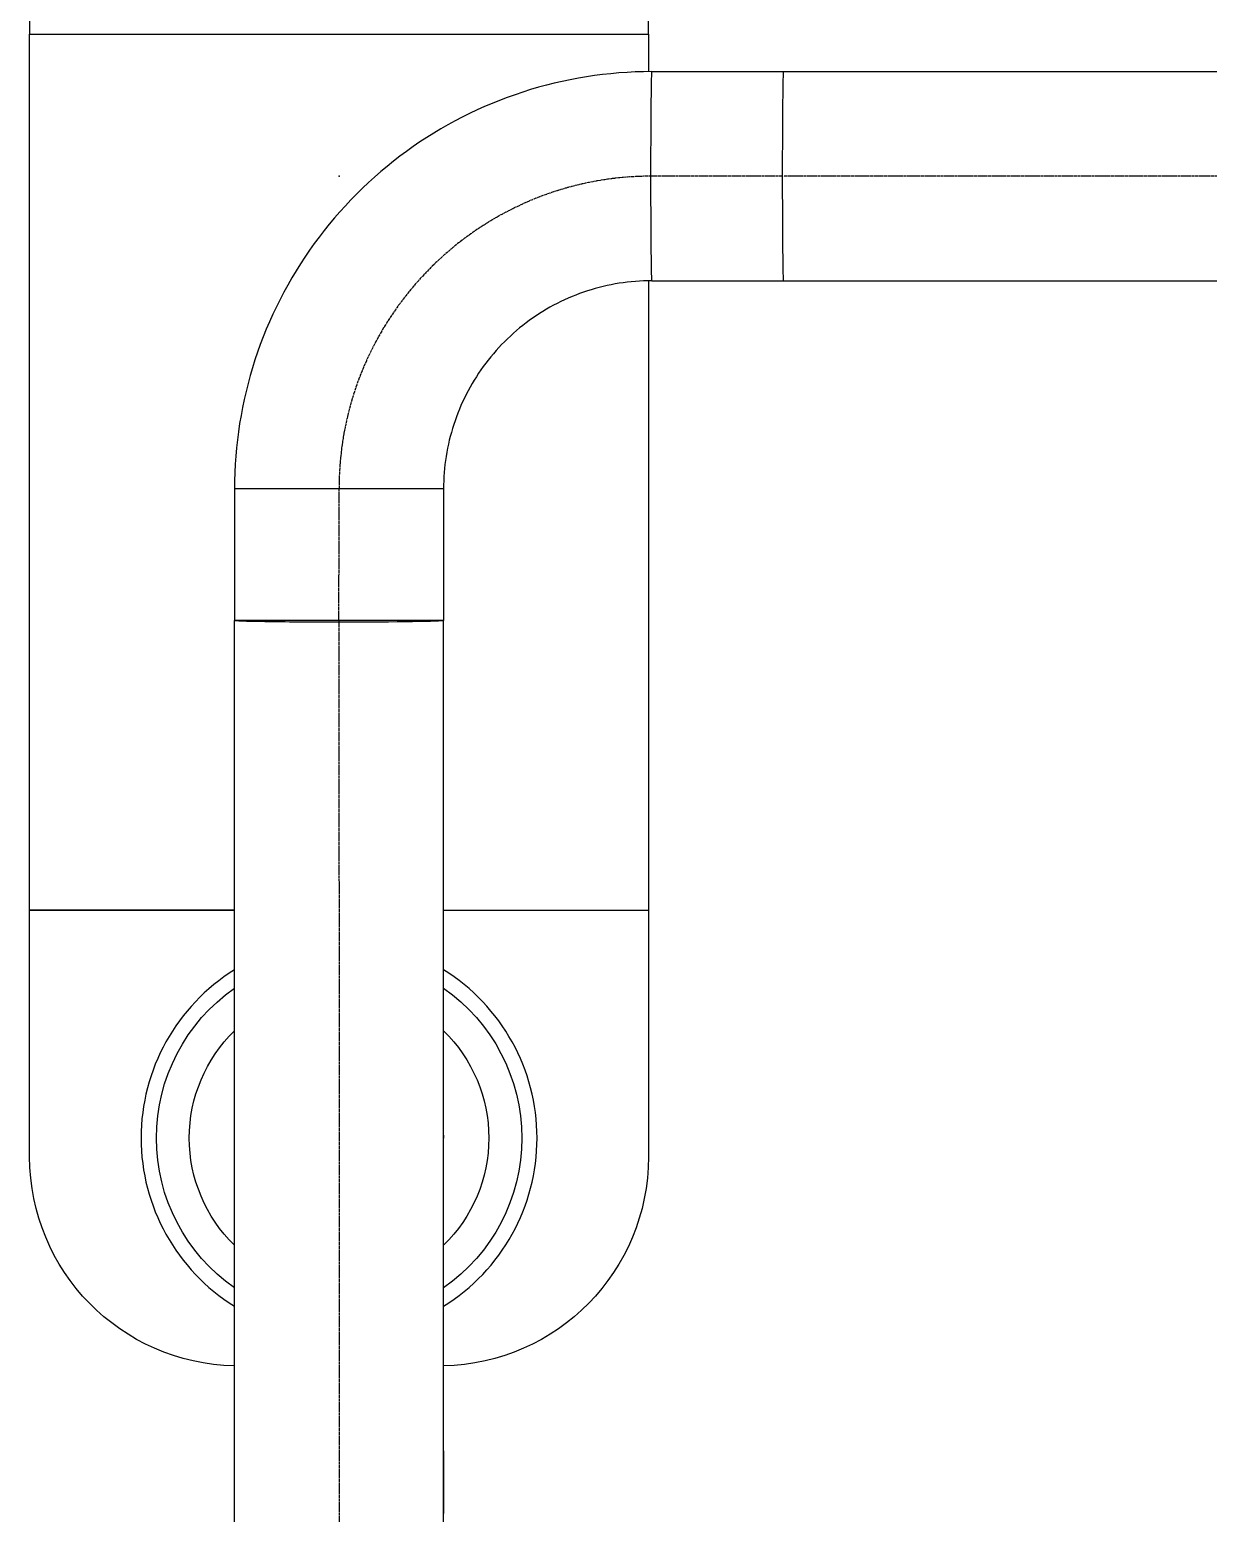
# Model space of a CAD drawing. Header units: millimetres. Extents: x 48717 to 75522, y 76128 to 88842.
# Drawn here: x 56758.5 to 57116.6, y 81417.2 to 81867.9 of the extents above; entities that cross this region are included whole.
import ezdxf

# ---------------------------------------------------------------- set-up
doc = ezdxf.new("R2010")
doc.units = ezdxf.units.MM
doc.linetypes.add('CENTER2', pattern=[1.125, 0.75, -0.125, 0.125, -0.125])
doc.layers.add('Top (Plan) View2-CENTER', color=1, linetype='CENTER2')
doc.layers.add('Top (Plan) View2-DV90-S1B-001a', color=140, linetype='Continuous')

# ---------------------------------------------------------------- blocks, each defined once
blk = doc.blocks.new('*U706')
at = {"layer": 'Top (Plan) View2-DV90-S1B-001a', "color": 0, "linetype": 'ByBlock', "lineweight": -2}
for p, q in [((56758.5, 81945.05), (56758.5, 81866.51)), ((56758.5, 81945.05), (56758.5, 81866.51)), ((56946.5, 81866.51), (56946.5, 81945.05)), ((56946.5, 81866.51), (56946.5, 81945.05)), ((56758.5, 81600.42), (56758.5, 81866.51)), ((56758.5, 81866.51), (56946.5, 81866.51)), ((56758.5, 81866.51), (56946.5, 81866.51)), ((56758.5, 81600.42), (56758.5, 81866.51)), ((56852.5, 81866.51), (56946.5, 81866.51)), ((56946.5, 81866.51), (56946.5, 81855.12)), ((56946.5, 81866.51), (56946.5, 81855.12)), ((56946.5, 81791.61), (56946.5, 81600.42)), ((56946.5, 81791.61), (56946.5, 81600.42)), ((56758.5, 81525.46), (56758.5, 81600.42)), ((56758.5, 81600.42), (56820.74, 81600.42)), ((56758.5, 81600.42), (56820.74, 81600.42)), ((56758.5, 81525.46), (56758.5, 81600.42)), ((56758.5, 81600.42), (56820.74, 81600.42)), ((56820.74, 81600.42), (56758.5, 81600.42)), ((56884.24, 81600.42), (56946.5, 81600.42)), ((56884.24, 81600.42), (56946.5, 81600.42)), ((56884.24, 81600.42), (56946.5, 81600.42)), ((56946.5, 81600.42), (56946.5, 81525.46)), ((56946.5, 81600.42), (56946.5, 81525.46))]:
    blk.add_line(p, q, dxfattribs=at)
for start, end in [(121.8708, 238.1327), (121.8708, 238.1327), (301.8561, 58.1586), (301.8561, 58.1586)]:
    blk.add_arc((56852.5, 81531.2), 60.16, start, end, dxfattribs=at)
at = {"layer": 'Top (Plan) View2-DV90-S1B-001a', "color": 0, "linetype": 'ByBlock', "lineweight": -2, "extrusion": (0, 0, -1)}
for centre, start, end in [((-56821.97, 81525.46), 271.1127, 0), ((-56821.97, 81525.46), 271.1127, 360), ((-56883.03, 81525.46), 180, 268.8959), ((-56883.03, 81525.46), 180, 268.8959)]:
    blk.add_arc(centre, 63.47, start, end, dxfattribs=at)
blk = doc.blocks.new('*U709')
at = {"layer": 'Top (Plan) View2-DV90-S1B-001a', "color": 0, "linetype": 'ByBlock', "lineweight": -2, "extrusion": (0, 0, -1)}
for radius, start, end in [(55.5, 304.9076, 55.0888), (55.5, 124.8785, 235.1052), (45.5, 314.2695, 45.727), (45.5, 134.2289, 225.7491)]:
    blk.add_arc((-56852.5, 81531.2), radius, start, end, dxfattribs=at)
blk = doc.blocks.new('*U714')
at = {"layer": 'Top (Plan) View2-CENTER'}
blk.add_line((56852.48, 81688.37), (56852.5, 81232.34), dxfattribs=at)
at = {"layer": 'Top (Plan) View2-DV90-S1B-001a', "color": 0, "linetype": 'ByBlock', "lineweight": -2}
for p, q in [((56820.75, 81232.34), (56820.73, 81688.37)), ((56884.25, 81232.34), (56884.23, 81688.37))]:
    blk.add_line(p, q, dxfattribs=at)
at = {"layer": 'Top (Plan) View2-DV90-S1B-001a', "color": 0, "linetype": 'ByBlock', "lineweight": -2, "extrusion": (0, 0, -1)}
for start_param, end_param in [(1.570796, 3.151591), (0.01, 1.570796)]:
    blk.add_ellipse((56852.48, 81688.37), major_axis=(31.75, 0), ratio=0.015092, start_param=start_param, end_param=end_param, dxfattribs=at)
at = {"layer": 'Top (Plan) View2-DV90-S1B-001a', "color": 0, "linetype": 'ByBlock', "lineweight": -2}
for start_param, end_param in [(0, 1.570796), (1.570796, 3.141593)]:
    blk.add_ellipse((56852.5, 81232.34), major_axis=(-31.75, 0), ratio=0.015092, start_param=start_param, end_param=end_param, dxfattribs=at)
blk = doc.blocks.new('*U715')
at = {"layer": 'Top (Plan) View2-CENTER'}
for p, q in [((56987.18, 81823.37), (56947.48, 81823.37)), ((56852.48, 81688.37), (56852.49, 81728.38))]:
    blk.add_line(p, q, dxfattribs=at)
blk.add_ellipse((56947.48, 81728.37), major_axis=(0, 95), ratio=0.99995, start_param=0, end_param=1.570676, dxfattribs=at)
blk.add_point((56852.5, 81823.37), dxfattribs=at)
at = {"layer": 'Top (Plan) View2-DV90-S1B-001a', "color": 0, "linetype": 'ByBlock', "lineweight": -2}
for p, q in [((56947.48, 81855.12), (56987.49, 81855.12)), ((56947.48, 81791.62), (56987.49, 81791.62)), ((56820.74, 81728.39), (56820.73, 81688.37)), ((56884.24, 81728.38), (56820.74, 81728.39)), ((56884.24, 81728.38), (56884.23, 81688.37)), ((56884.24, 81728.38), (56884.24, 81728.38)), ((56852.17, 81688.37), (56820.73, 81688.37)), ((56884.23, 81688.37), (56852.17, 81688.37))]:
    blk.add_line(p, q, dxfattribs=at)
for centre, start_param, end_param in [((56947.48, 81823.37), 0, 3.141593), ((56987.49, 81823.37), 0, 1.570796), ((56987.49, 81823.37), 1.570796, 3.141593)]:
    blk.add_ellipse(centre, major_axis=(0, 31.75), ratio=0.01, start_param=start_param, end_param=end_param, dxfattribs=at)
for points in [[(56947.48, 81855.12), (56934.21, 81855.12), (56920.94, 81853.02), (56895.7, 81844.82), (56883.73, 81838.72), (56862.25, 81823.12), (56852.75, 81813.62), (56837.15, 81792.14), (56831.05, 81780.17), (56822.84, 81754.93), (56820.74, 81741.66), (56820.74, 81728.39)], [(56947.48, 81791.62), (56940.86, 81791.62), (56934.24, 81790.57), (56921.64, 81786.48), (56915.67, 81783.44), (56904.95, 81775.65), (56900.21, 81770.91), (56892.43, 81760.19), (56889.38, 81754.22), (56885.29, 81741.62), (56884.24, 81735), (56884.24, 81728.38)]]:
    blk.add_open_spline(points, degree=3, knots=[0, 0, 0, 0, 0.314135, 0.314135, 0.62827, 0.62827, 0.942406, 0.942406, 1.256541, 1.256541, 1.570676, 1.570676, 1.570676, 1.570676], dxfattribs=at)
blk = doc.blocks.new('*U718')
at = {"layer": 'Top (Plan) View2-DV90-S1B-001a', "color": 0, "linetype": 'ByBlock', "lineweight": -2}
for p, q in [((56884.25, 81436.2), (56884.25, 81531.2)), ((56884.24, 81436.2), (56884.25, 81436.2)), ((56884.25, 81436.2), (56884.25, 81417.2))]:
    blk.add_line(p, q, dxfattribs=at)
at = {"layer": 'Top (Plan) View2-DV90-S1B-001a', "color": 0, "linetype": 'ByBlock', "lineweight": -2, "extrusion": (0, 0, -1)}
blk.add_arc((-56852.5, 81531.2), 31.75, 178.4516, 180, dxfattribs=at)
blk = doc.blocks.new('*U744')
at = {"layer": 'Top (Plan) View2-CENTER'}
blk.add_line((57640.07, 81823.37), (56987.49, 81823.37), dxfattribs=at)
at = {"layer": 'Top (Plan) View2-DV90-S1B-001a', "color": 0, "linetype": 'ByBlock', "lineweight": -2}
for p, q in [((56987.49, 81855.12), (57640.39, 81855.12)), ((56987.49, 81791.62), (57640.39, 81791.62))]:
    blk.add_line(p, q, dxfattribs=at)
for start_param, end_param in [(0, 1.570796), (1.570796, 3.141593)]:
    blk.add_ellipse((56987.49, 81823.37), major_axis=(0, 31.75), ratio=0.01, start_param=start_param, end_param=end_param, dxfattribs=at)

msp = doc.modelspace()

# ---------------------------------------------------------------- block references
at = {"layer": 'Top (Plan) View2-DV90-S1B-001a'}
for name in ['*U706', '*U715', '*U744', '*U714', '*U709', '*U718']:
    msp.add_blockref(name, (0, 0), dxfattribs=at)

doc.saveas('drawing.dxf')
